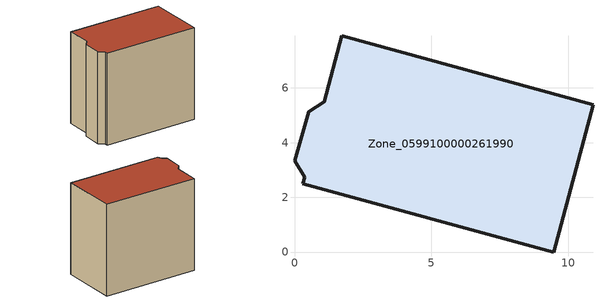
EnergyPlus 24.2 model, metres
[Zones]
Zone_0599100000261990
 floor ground (C_G): 10.91,5.39 9.47,0 0.3,2.5 0.37,2.74 0,3.34 0.52,5.13 1.08,5.49 1.72,7.9 z0
 wall outside (C_F): 1.08,5.49 0.52,5.13 0,3.34 0.37,2.74 0.3,2.5 9.47,0 10.91,5.39 1.72,7.9 1.08,5.49 z0:9.05
 roof outside (C_R): 10.91,5.39 1.72,7.9 1.08,5.49 0.52,5.13 0,3.34 0.37,2.74 0.3,2.5 9.47,0 z9.05
[BUILDING]
Pand.0599100000261990: North Axis=0; Terrain=City; Loads Convergence Tolerance Value=0.04; Temperature Convergence Tolerance Value=0.4; Solar Distribution=FullExterior; Maximum Number of Warmup Days=25; Minimum Number of Warmup Days=1
[Site:Location]
Rotterdam.The.Hague.AP_ZH_NLD Design_Conditions: Latitude=51.96; Longitude=4.45; Time Zone=1; Elevation=-4.5
[SITE:GROUNDTEMPERATURE:BUILDINGSURFACE]
18, 18, 18, 18, 18, 18, 18, 18, 18, 18, 18, 18
[MATERIAL] Thermal Absorptance=0.9; Solar Absorptance=0.7; Visible Absorptance=0.7
Name | Roughness | Thickness | Conductivity | Density | Specific Heat
G.TI.1946 | MediumSmooth | 0.15 | 1 | 540 | 1210
F.TI.1946 | Rough | 0.3 | 0.857143 | 1920 | 840
R.TI.1946 | MediumRough | 0.2 | 0.1 | 1500 | 1000
[CONSTRUCTION]
C_G: G.TI.1946
C_F: F.TI.1946
C_R: R.TI.1946
[ZONE]
Zone_0599100000261990: Type=1; Multiplier=1; Ceiling Height=Autocalculate; Volume=Autocalculate; Floor Area=autocalculate; Part of Total Floor Area=Yes
[ZONEINFILTRATION:DESIGNFLOWRATE]
Infil_Zone_0599100000261990: Zone or ZoneList or Space or SpaceList=Zone_0599100000261990; Schedule=AlwaysOn; Design Flow Rate Calculation Method=Flow/Area; Flow Rate per Floor Area=0.003; Constant Term Coefficient=1; Temperature Term Coefficient=0; Velocity Term Coefficient=0; Velocity Squared Term Coefficient=0
[HVACTEMPLATE:ZONE:IDEALLOADSAIRSYSTEM]
Zone_0599100000261990: Maximum Heating Supply Air Temperature=50; Minimum Cooling Supply Air Temperature=13; Maximum Heating Supply Air Humidity Ratio=0.0156; Minimum Cooling Supply Air Humidity Ratio=0.0077; Heating Limit=NoLimit; Cooling Limit=NoLimit; Dehumidification Control Type=ConstantSensibleHeatRatio; Cooling Sensible Heat Ratio=0.7; Dehumidification Setpoint=60; Humidification Control Type=None; Humidification Setpoint=30; Outdoor Air Method=None; Outdoor Air Flow Rate per Person=0.00944; Outdoor Air Flow Rate per Zone Floor Area=0; Outdoor Air Flow Rate per Zone=0; Demand Controlled Ventilation Type=None; Outdoor Air Economizer Type=NoEconomizer; Heat Recovery Type=None; Sensible Heat Recovery Effectiveness=0.7; Latent Heat Recovery Effectiveness=0.65
[ZONECONTROL:THERMOSTAT]
ThermostatControl_Zone_0599100000261990: Zone or ZoneList=Zone_0599100000261990; Control Type Schedule=DualSetpointControlType; Control 1=Thermostat_Zone_0599100000261990; Temperature Difference Between Cutout And Setpoint=0
[THERMOSTATSETPOINT:DUALSETPOINT]
Thermostat_Zone_0599100000261990: Heating Setpoint Temperature Schedule=HeatingSetpoint_Zone_0599100000261990; Cooling Setpoint Temperature Schedule=CoolingSetpoint_Zone_0599100000261990
[SCHEDULE:COMPACT]
HeatingSetpoint_Zone_0599100000261990: Through: 12/31, For: AllDays, Until: 24:00, 21
CoolingSetpoint_Zone_0599100000261990: Through: 12/31, For: AllDays, Until: 24:00, 24
DualSetpointControlType: Through: 12/31, For: AllDays, Until: 24:00, 4
AlwaysOn: Through: 12/31, For: AllDays, Until: 24:00, 1
